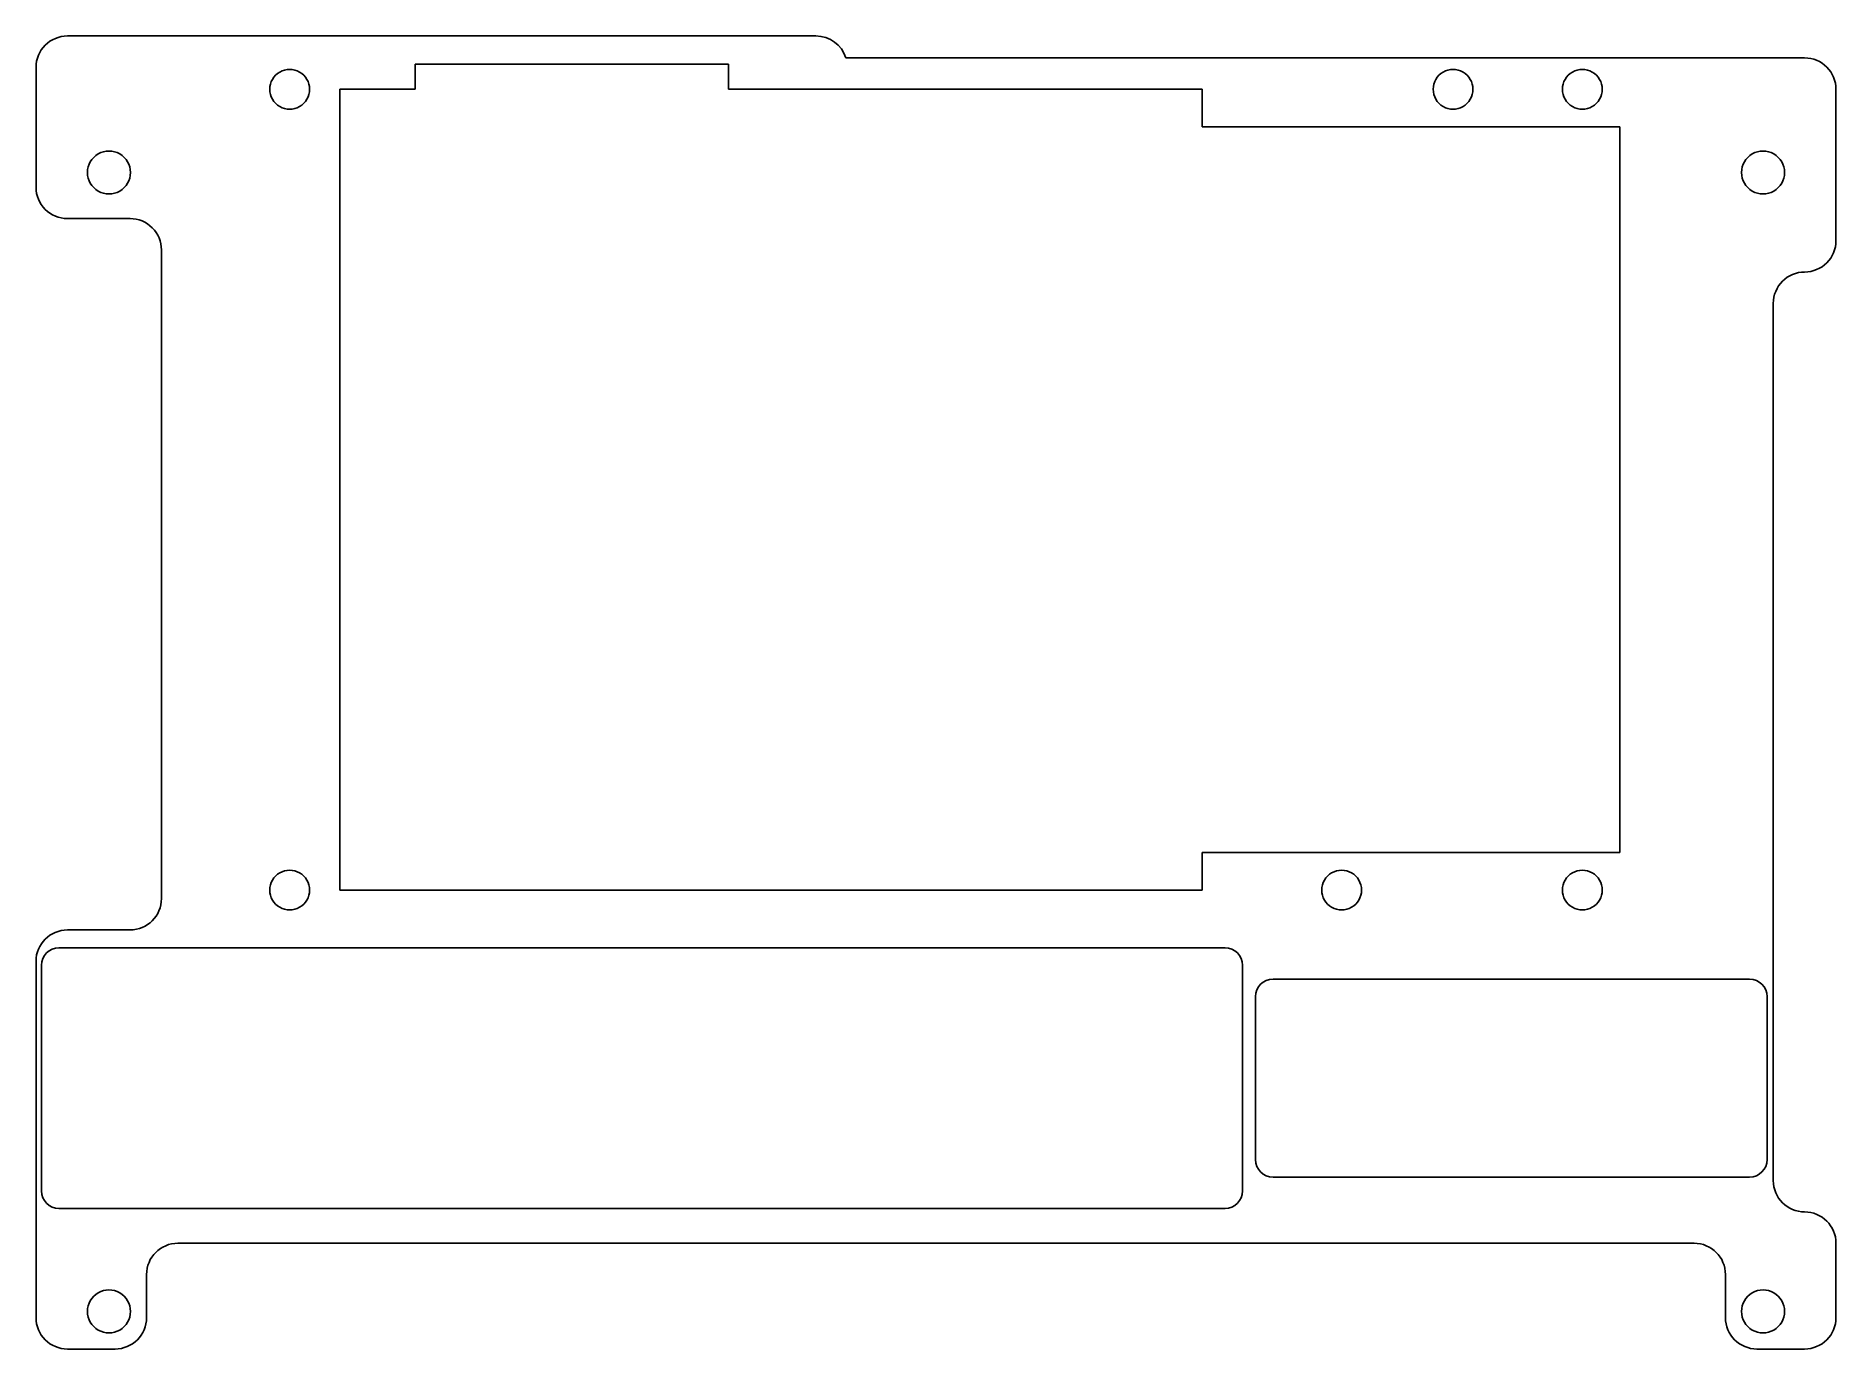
# Model space of a CAD drawing. Extents: x 0 to 144, y 9 to 114.
import ezdxf

# ---------------------------------------------------------------- set-up
doc = ezdxf.new("R2010")
doc.units = 0
doc.layers.add('Layer_1', color=7, linetype='CONTINUOUS')

msp = doc.modelspace()

# ---------------------------------------------------------------- linework, layer by layer
at = {"layer": 'Layer_1', "color": 5}
for points in [[(62.324635, 114.064148), (2.619075, 114.064148)], [(141.179872, 112.314149), (64.709483, 112.314149)], [(0.119074, 111.564148), (0.119074, 101.993537)], [(30.349474, 111.810147), (30.349474, 109.810148)], [(55.349474, 111.810147), (30.349474, 111.810147)], [(55.349474, 109.810148), (55.349474, 111.810147)], [(24.349476, 109.810148), (24.349476, 45.910157)], [(30.349474, 109.810148), (24.349476, 109.810148)], [(93.139473, 109.810148), (55.349474, 109.810148)], [(93.139473, 106.810149), (93.139473, 109.810148)], [(143.679873, 97.729549), (143.679873, 109.814149)], [(126.449473, 106.810149), (93.139473, 106.810149)], [(126.449473, 48.910135), (126.449473, 106.810149)], [(2.619075, 99.493536), (7.62496, 99.493536)], [(10.12496, 96.993536), (10.12496, 45.229543)], [(138.679872, 22.729536), (138.679872, 92.729548)], [(93.139473, 48.910135), (126.449473, 48.910135)], [(93.139473, 45.910157), (93.139473, 48.910135)], [(24.349476, 45.910157), (93.139473, 45.910157)], [(7.62496, 42.729548), (2.619075, 42.729548)], [(0.119074, 40.229553), (0.119074, 11.788962)], [(11.435674, 17.729546), (132.363273, 17.729546)], [(143.679873, 11.788962), (143.679873, 17.729546)], [(8.935674, 11.788962), (8.935674, 15.229551)], [(134.863273, 15.229551), (134.863273, 11.788962)], [(2.619075, 9.288941), (6.435673, 9.288941)], [(137.363274, 9.288941), (141.179872, 9.288941)]]:
    msp.add_lwpolyline(points, dxfattribs=at)
for points in [[(21.936973, 109.810148)], [(114.726974, 109.810148)], [(125.036974, 109.810148)], [(7.650174, 103.170149)], [(139.577773, 103.170149)], [(21.936973, 45.910157)], [(105.836974, 45.910157)], [(125.036974, 45.910157)], [(7.650174, 12.288945)], [(139.577773, 12.288945)]]:
    msp.add_lwpolyline(points, close=True, dxfattribs=at)
at = {"layer": 'Layer_1', "color": 1}
for points in [[(94.951836, 41.310138), (1.951838, 41.310138)], [(0.551837, 39.910148), (0.551837, 21.910147)], [(96.351836, 21.910147), (96.351836, 39.910148)], [(136.781733, 38.810143), (98.781732, 38.810143)], [(97.381732, 37.410153), (97.381732, 24.410142)], [(138.18173, 24.410142), (138.18173, 37.410153)], [(98.781732, 23.010153), (136.781733, 23.010153)], [(1.951838, 20.510158), (94.951836, 20.510158)]]:
    msp.add_lwpolyline(points, dxfattribs=at)
at = {"layer": 'Layer_1', "color": 5}
for points in [[(2.619075, 114.064148), (1.956033, 114.064148), (1.320148, 113.800756), (0.851307, 113.331915)], [(64.709483, 112.314149), (64.381945, 113.355654), (63.416429, 114.064148), (62.324635, 114.064148)], [(0.851307, 113.331915), (0.382466, 112.863074), (0.119074, 112.227189), (0.119074, 111.564148)], [(142.94764, 111.581916), (142.478799, 112.050757), (141.842914, 112.314149), (141.179872, 112.314149)], [(19.555723, 111.184964), (19.064549, 110.901384), (18.761973, 110.377307), (18.761973, 109.810148)], [(21.143223, 111.184964), (20.652049, 111.468543), (20.046897, 111.468543), (19.555723, 111.184964)], [(21.936973, 109.810148), (21.936973, 110.377307), (21.634397, 110.901384), (21.143223, 111.184964)], [(112.345724, 111.184964), (111.85455, 110.901384), (111.551974, 110.377307), (111.551974, 109.810148)], [(113.933224, 111.184964), (113.44205, 111.468543), (112.836898, 111.468543), (112.345724, 111.184964)], [(114.726974, 109.810148), (114.726974, 110.377307), (114.424398, 110.901384), (113.933224, 111.184964)], [(122.655724, 111.184964), (122.16455, 110.901384), (121.861974, 110.377307), (121.861974, 109.810148)], [(124.243224, 111.184964), (123.75205, 111.468543), (123.146898, 111.468543), (122.655724, 111.184964)], [(125.036974, 109.810148), (125.036974, 110.377307), (124.734398, 110.901384), (124.243224, 111.184964)], [(143.679873, 109.814149), (143.679873, 110.47719), (143.416481, 111.113075), (142.94764, 111.581916)], [(18.761973, 109.810148), (18.761973, 109.242989), (19.064549, 108.718913), (19.555723, 108.435333)], [(21.143223, 108.435333), (21.634397, 108.718913), (21.936973, 109.242989), (21.936973, 109.810148)], [(111.551974, 109.810148), (111.551974, 109.242989), (111.85455, 108.718913), (112.345724, 108.435333)], [(113.933224, 108.435333), (114.424398, 108.718913), (114.726974, 109.242989), (114.726974, 109.810148)], [(121.861974, 109.810148), (121.861974, 109.242989), (122.16455, 108.718913), (122.655724, 108.435333)], [(124.243224, 108.435333), (124.734398, 108.718913), (125.036974, 109.242989), (125.036974, 109.810148)], [(19.555723, 108.435333), (20.046897, 108.151753), (20.652049, 108.151753), (21.143223, 108.435333)], [(112.345724, 108.435333), (112.836898, 108.151753), (113.44205, 108.151753), (113.933224, 108.435333)], [(122.655724, 108.435333), (123.146898, 108.151753), (123.75205, 108.151753), (124.243224, 108.435333)], [(6.792924, 104.65495), (6.262456, 104.961216), (5.608892, 104.961216), (5.078424, 104.65495)], [(138.720523, 104.65495), (138.190055, 104.961216), (137.536491, 104.961216), (137.006023, 104.65495)], [(5.078424, 104.65495), (4.547956, 104.348684), (4.221174, 103.782681), (4.221174, 103.170149)], [(7.650174, 103.170149), (7.650174, 103.782681), (7.323392, 104.348684), (6.792924, 104.65495)], [(137.006023, 104.65495), (136.475555, 104.348684), (136.148773, 103.782681), (136.148773, 103.170149)], [(139.577773, 103.170149), (139.577773, 103.782681), (139.250991, 104.348684), (138.720523, 104.65495)], [(0.119074, 101.993537), (0.119074, 101.330495), (0.382466, 100.69461), (0.851307, 100.225769)], [(4.221174, 103.170149), (4.221174, 102.557617), (4.547956, 101.991615), (5.078424, 101.685349)], [(6.792924, 101.685349), (7.323392, 101.991615), (7.650174, 102.557617), (7.650174, 103.170149)], [(136.148773, 103.170149), (136.148773, 102.557617), (136.475555, 101.991615), (137.006023, 101.685349)], [(138.720523, 101.685349), (139.250991, 101.991615), (139.577773, 102.557617), (139.577773, 103.170149)], [(5.078424, 101.685349), (5.608892, 101.379083), (6.262456, 101.379083), (6.792924, 101.685349)], [(137.006023, 101.685349), (137.536491, 101.379083), (138.190055, 101.379083), (138.720523, 101.685349)], [(0.851307, 100.225769), (1.320148, 99.756928), (1.956033, 99.493536), (2.619075, 99.493536)], [(9.392727, 98.761303), (8.923886, 99.230144), (8.288001, 99.493536), (7.62496, 99.493536)], [(10.12496, 96.993536), (10.12496, 97.656577), (9.861568, 98.292462), (9.392727, 98.761303)], [(142.94764, 95.961781), (143.416481, 96.430622), (143.679873, 97.066507), (143.679873, 97.729549)], [(141.179872, 95.229548), (140.516831, 95.229548), (139.880946, 94.966156), (139.412105, 94.497315)], [(141.179872, 95.229548), (141.842914, 95.229548), (142.478799, 95.49294), (142.94764, 95.961781)], [(139.412105, 94.497315), (138.943264, 94.028474), (138.679872, 93.392589), (138.679872, 92.729548)], [(21.143223, 47.284973), (20.652049, 47.568552), (20.046897, 47.568552), (19.555723, 47.284973)], [(105.043224, 47.284973), (104.55205, 47.568552), (103.946898, 47.568552), (103.455724, 47.284973)], [(124.243224, 47.284973), (123.75205, 47.568552), (123.146898, 47.568552), (122.655724, 47.284973)], [(19.555723, 47.284973), (19.064549, 47.001393), (18.761973, 46.477316), (18.761973, 45.910157)], [(21.936973, 45.910157), (21.936973, 46.477316), (21.634397, 47.001393), (21.143223, 47.284973)], [(103.455724, 47.284973), (102.96455, 47.001393), (102.661974, 46.477316), (102.661974, 45.910157)], [(105.836974, 45.910157), (105.836974, 46.477316), (105.534398, 47.001393), (105.043224, 47.284973)], [(122.655724, 47.284973), (122.16455, 47.001393), (121.861974, 46.477316), (121.861974, 45.910157)], [(125.036974, 45.910157), (125.036974, 46.477316), (124.734398, 47.001393), (124.243224, 47.284973)], [(7.62496, 42.729548), (9.00567, 42.729548), (10.124957, 43.848833), (10.12496, 45.229543)], [(18.761973, 45.910157), (18.761973, 45.342998), (19.064549, 44.818922), (19.555723, 44.535342)], [(19.555723, 44.535342), (20.046897, 44.251763), (20.652049, 44.251763), (21.143223, 44.535342)], [(21.143223, 44.535342), (21.634397, 44.818922), (21.936973, 45.342998), (21.936973, 45.910157)], [(102.661974, 45.910157), (102.661974, 45.342998), (102.96455, 44.818922), (103.455724, 44.535342)], [(103.455724, 44.535342), (103.946898, 44.251763), (104.55205, 44.251763), (105.043224, 44.535342)], [(105.043224, 44.535342), (105.534398, 44.818922), (105.836974, 45.342998), (105.836974, 45.910157)], [(121.861974, 45.910157), (121.861974, 45.342998), (122.16455, 44.818922), (122.655724, 44.535342)], [(122.655724, 44.535342), (123.146898, 44.251763), (123.75205, 44.251763), (124.243224, 44.535342)], [(124.243224, 44.535342), (124.734398, 44.818922), (125.036974, 45.342998), (125.036974, 45.910157)], [(2.619075, 42.729548), (1.238365, 42.729548), (0.119077, 41.610263), (0.119074, 40.229553)], [(138.679872, 22.729536), (138.679875, 21.348826), (139.799162, 20.22954), (141.179872, 20.229541)], [(143.679873, 17.729546), (143.67987, 19.110256), (142.560582, 20.229541), (141.179872, 20.229541)], [(11.435674, 17.729546), (10.054964, 17.729546), (8.935676, 16.610261), (8.935674, 15.229551)], [(134.863273, 15.229551), (134.863271, 16.610261), (133.743983, 17.729546), (132.363273, 17.729546)], [(5.078424, 13.773746), (4.547956, 13.46748), (4.221174, 12.901477), (4.221174, 12.288945)], [(6.792924, 13.773746), (6.262456, 14.080012), (5.608892, 14.080012), (5.078424, 13.773746)], [(7.650174, 12.288945), (7.650174, 12.901477), (7.323392, 13.46748), (6.792924, 13.773746)], [(137.006023, 13.773746), (136.475555, 13.46748), (136.148773, 12.901477), (136.148773, 12.288945)], [(138.720523, 13.773746), (138.190055, 14.080012), (137.536491, 14.080012), (137.006023, 13.773746)], [(139.577773, 12.288945), (139.577773, 12.901477), (139.250991, 13.46748), (138.720523, 13.773746)], [(0.119074, 11.788962), (0.119069, 11.125917), (0.382458, 10.490027), (0.8513, 10.021181)], [(4.221174, 12.288945), (4.221174, 11.676413), (4.547956, 11.11041), (5.078424, 10.804145)], [(6.792924, 10.804145), (7.323392, 11.11041), (7.650174, 11.676413), (7.650174, 12.288945)], [(8.203448, 10.021181), (8.67229, 10.490027), (8.935679, 11.125917), (8.935674, 11.788962)], [(134.863273, 11.788962), (134.863268, 11.125917), (135.126657, 10.490027), (135.595499, 10.021181)], [(136.148773, 12.288945), (136.148773, 11.676413), (136.475555, 11.11041), (137.006023, 10.804145)], [(138.720523, 10.804145), (139.250991, 11.11041), (139.577773, 11.676413), (139.577773, 12.288945)], [(142.947647, 10.021181), (143.416489, 10.490027), (143.679878, 11.125917), (143.679873, 11.788962)], [(5.078424, 10.804145), (5.608892, 10.497879), (6.262456, 10.497879), (6.792924, 10.804145)], [(137.006023, 10.804145), (137.536491, 10.497879), (138.190055, 10.497879), (138.720523, 10.804145)], [(0.8513, 10.021181), (1.320142, 9.552335), (1.95603, 9.28894), (2.619075, 9.288941)], [(6.435673, 9.288941), (7.098718, 9.28894), (7.734606, 9.552335), (8.203448, 10.021181)], [(135.595499, 10.021181), (136.064341, 9.552335), (136.700229, 9.28894), (137.363274, 9.288941)], [(141.179872, 9.288941), (141.842917, 9.28894), (142.478805, 9.552335), (142.947647, 10.021181)]]:
    msp.add_open_spline(points, degree=3, dxfattribs=at)
at = {"layer": 'Layer_1', "color": 1}
for points in [[(1.951838, 41.310138), (1.178643, 41.310138), (0.551843, 40.683343), (0.551837, 39.910148)], [(96.351836, 39.910148), (96.351831, 40.683343), (95.725031, 41.310138), (94.951836, 41.310138)], [(98.781732, 38.810143), (98.008538, 38.810143), (97.381738, 38.183348), (97.381732, 37.410153)], [(138.18173, 37.410153), (138.181725, 38.183347), (137.554926, 38.810142), (136.781733, 38.810143)], [(97.381732, 24.410142), (97.381738, 23.636948), (98.008538, 23.010153), (98.781732, 23.010153)], [(136.781733, 23.010153), (137.554926, 23.010154), (138.181725, 23.636949), (138.18173, 24.410142)], [(0.551837, 21.910147), (0.551843, 21.136953), (1.178643, 20.510158), (1.951838, 20.510158)], [(94.951836, 20.510158), (95.725031, 20.510158), (96.351831, 21.136953), (96.351836, 21.910147)]]:
    msp.add_open_spline(points, degree=3, dxfattribs=at)

doc.saveas('drawing.dxf')
